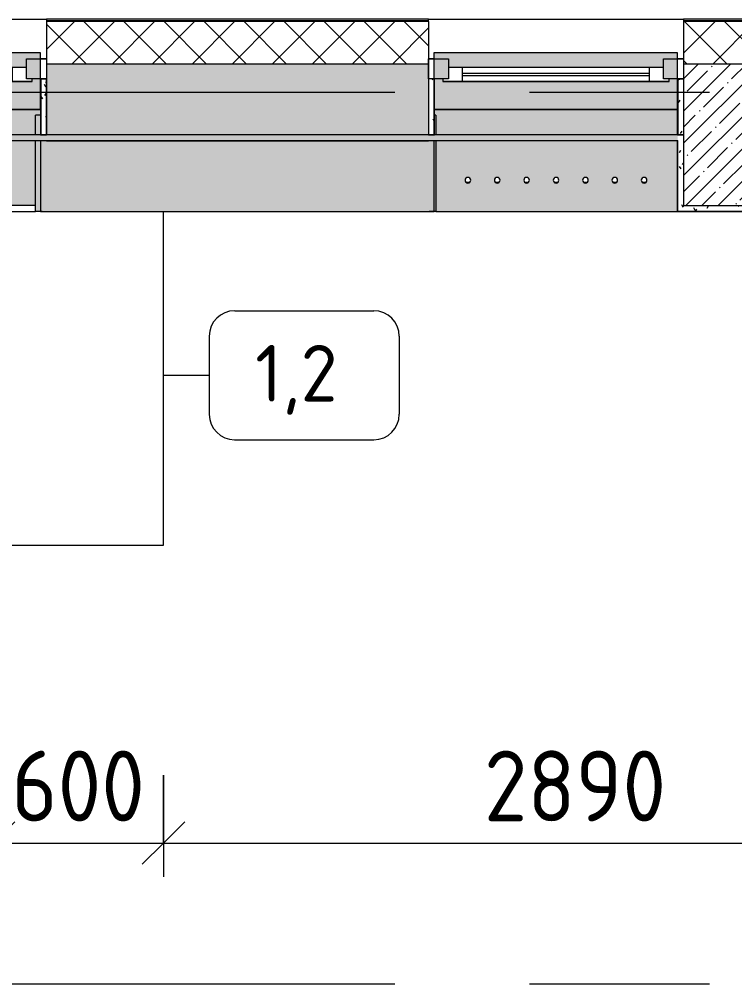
# Model space of a CAD drawing. Header units: millimetres. Extents: x 957 to 67880, y -2706 to 27400.
# Drawn here: x 60275 to 62802, y 18150 to 21558 of the extents above; entities that cross this region are included whole.
import ezdxf

# ---------------------------------------------------------------- set-up
doc = ezdxf.new("R2010")
doc.units = ezdxf.units.MM
doc.linetypes.add('Осевая', pattern=[3175, 635, -476.25, 1587.5, -476.25])
for name, color, linetype, lineweight in [('A-ANNO-DIMS', 7, 'Continuous', 9), ('A-ANNO-DIMS-100', 7, 'Continuous', 9), ('A-GLAZ', 7, 'Continuous', 9), ('A-GLAZ-1', 7, 'Continuous', 13), ('A-WALL', 7, 'Continuous', 9), ('I-FURN-IDEN', 7, 'Continuous', 9), ('I-WALL', 7, 'Continuous', 9), ('S-COLS', 7, 'Continuous', 9), ('Знаки', 7, 'Continuous', 9), ('Оси-2', 7, 'Осевая', 9)]:
    doc.layers.add(name, color=color, linetype=linetype, lineweight=lineweight)
for name, color, linetype, lineweight, true_color in [('A-WALL-1', 9, 'Continuous', 9, 0x808080), ('A-WALL-FNSH-1', 9, 'Continuous', 9, 0x808080), ('I-FURN-1', 9, 'Continuous', 9, 0x808080), ('M-EQPM-1', 7, 'Continuous', 9, 0xb2b2b2)]:
    doc.layers.add(name, color=color, linetype=linetype, lineweight=lineweight, true_color=true_color)
doc.styles.add('GOST Common_4', font='GOST_Common.ttf', dxfattribs={"height": 200})
doc.styles.add('ISOCPEUR_2', font='isocpeur.ttf', dxfattribs={"width": 0.9, "height": 250})
doc.dimstyles.new('ISO-2_5_0_9К_БОЛЬШОЙ_округление', dxfattribs={"dimscale": 304.8, "dimtxt": 248.995294, "dimasz": 0.492126, "dimexe": 0.393701, "dimexo": 0, "dimgap": 0, "dimtad": 1, "dimdec": 0, "dimrnd": 10, "dimzin": 0, "dimdsep": 46, "dimtxsty": 'ISOCPEUR_2', "dimblk1": 'OBLIQUE', "dimblk2": 'OBLIQUE', "dimsah": 1, "dimcen": 0.09, "dimdle": 0.393701, "dimazin": 0, "dimtfac": 1, "dimtdec": 4, "dimtix": 1, "dimtmove": 0, "dimatfit": 3, "dimfxl": 1, "dimtvp": 1, "dimtolj": 1, "dimtzin": 0, "dimarcsym": 2})
pattern_1 = [(0, (-57529.542, 0), (121.92, 30.48), [10.058, -81.382, 10.058, -81.382, -487.68]), (0, (-57529.542, 0), (121.92, 30.48), [-182.88, 10.058, -172.822, 10.058, -81.382, -213.36]), (0, (-57529.542, 0), (121.92, 30.48), [-457.2, 10.058, -50.902, 10.058, -142.342]), (120, (-57483.822, 15.24), (-87.356454, 90.345817), [10.058, -81.382, 10.058, -81.382, -487.68]), (120, (-57483.822, 15.24), (-87.356454, 90.345817), [-182.88, 10.058, -172.822, 10.058, -81.382, -213.36]), (120, (-57483.822, 15.24), (-87.356454, 90.345817), [-457.2, 10.058, -50.902, 10.058, -142.342]), (240, (-57468.582, 76.2), (-34.563546, -120.825817), [10.058, -81.382, 10.058, -81.382, -487.68]), (240, (-57468.582, 76.2), (-34.563546, -120.825817), [-182.88, 10.058, -172.822, 10.058, -81.382, -213.36]), (240, (-57468.582, 76.2), (-34.563546, -120.825817), [-457.2, 10.058, -50.902, 10.058, -142.342])]

# ---------------------------------------------------------------- blocks, each defined once
blk = doc.blocks.new('120_Окно_СКБ_1Ст - 120_Окно_СКБ_1Ст 900х2500_h_ с форточкой-22876038-План расстановки мебели и оборудования 3 этажа в осях 23-33')
at = {"layer": 'A-GLAZ'}
for p, q in [((-431, -57), (-450, -57)), ((450, -57), (429, -57)), ((-330, -107), (330, -107)), ((330, -117), (-330, -117)), ((429, -127), (450, -127))]:
    blk.add_line(p, q, dxfattribs=at)
at = {"layer": 'A-GLAZ-1'}
for p, q in [((-450, -127), (-450, -57)), ((-450, -57), (-380, -57)), ((-380, -57), (-380, -127)), ((380, -127), (380, -57)), ((380, -57), (450, -57)), ((450, -57), (450, -127)), ((380, -87), (-380, -87)), ((-380, -87), (-380, -127)), ((-330, -137), (-330, -87)), ((330, -137), (330, -87)), ((380, -127), (380, -87)), ((-380, -127), (-450, -127)), ((-380, -127), (-400, -127)), ((-400, -127), (-400, -137)), ((450, -127), (380, -127)), ((400, -127), (380, -127)), ((400, -137), (400, -127)), ((-400, -137), (400, -137)), ((400, -137), (-400, -137))]:
    blk.add_line(p, q, dxfattribs=at)
blk = doc.blocks.new('120_Окно_СКБ_1Ст - 120_Окно_СКБ_1Ст 900х2500_h_ с форточкой-V44-План расстановки мебели и оборудования 3 этажа в осях 23-33')
at = {"layer": 'A-GLAZ'}
for p, q in [((-431, -57), (-450, -57)), ((450, -57), (429, -57)), ((-330, -107), (330, -107)), ((330, -117), (-330, -117)), ((429, -127), (449.8, -127))]:
    blk.add_line(p, q, dxfattribs=at)
at = {"layer": 'A-GLAZ-1'}
for p, q in [((-450, -127), (-450, -57)), ((-450, -57), (-380, -57)), ((-380, -57), (-380, -127)), ((380, -127), (380, -57)), ((380, -57), (450, -57)), ((450, -57), (450, -127)), ((380, -87), (-380, -87)), ((-380, -87), (-380, -127)), ((-330, -137), (-330, -87)), ((330, -137), (330, -87)), ((380, -127), (380, -87)), ((-380, -127), (-450, -127)), ((-380, -127), (-400, -127)), ((-400, -127), (-400, -137)), ((450, -127), (380, -127)), ((400, -127), (380, -127)), ((400, -137), (400, -127)), ((-400, -137), (400, -137)), ((400, -137), (-400, -137))]:
    blk.add_line(p, q, dxfattribs=at)
blk = doc.blocks.new('BSC_Колонна _Прямоугольная - 700х500-23282984-План расстановки мебели и оборудования 3 этажа в осях 23-33')
at = {"layer": 'S-COLS'}
h = blk.add_hatch(dxfattribs=at)
h.set_pattern_fill('FP_25', color=256, style=0, pattern_type=2)
h.set_pattern_definition([(45, (-120500, -21150), (-57.024626, 57.024626), []), (45, (-120442.975, -21150), (-57.024626, 57.024626), [100.806, -20.161, 3.353, -16.808])])
h.paths.add_polyline_path([(-339.6, -250), (350, -250), (350, 250), (-350, 250), (-350, -250)])
for p, q in [((350, 250), (-350, 250)), ((-350, 250), (-350, -250)), ((350, -250), (350, 250)), ((-350, -250), (350, -250))]:
    blk.add_line(p, q, dxfattribs=at)
blk = doc.blocks.new('Стол базовый прямоугольный - 1_2-25479526-План расстановки мебели и оборудования 3 этажа в осях 23-33')
at = {"layer": 'I-FURN-1'}
for p, q in [((600, 300), (-600, 300)), ((-600, 300), (-600, -300)), ((600, 152.5), (600, 300)), ((-600, -300), (578.9, -300))]:
    blk.add_line(p, q, dxfattribs=at)
blk = doc.blocks.new('radiator_prado_classic_z_tip_30_po exemplyaru - Classic Z Тип 30-300-V167-План расстановки мебели и оборудования 3 этажа в осях 23-33')
at = {"layer": 'M-EQPM-1'}
for p, q in [((66.4, 210), (79.5, 210)), ((79.5, 210), (66.4, 210)), ((170.1, 210), (183.3, 210)), ((183.3, 210), (170.1, 210)), ((273.9, 210), (287, 210)), ((287, 210), (273.9, 210)), ((377.6, 210), (390.8, 210)), ((390.8, 210), (377.6, 210)), ((481.4, 210), (494.5, 210)), ((494.5, 210), (481.4, 210)), ((585.1, 210), (598.3, 210)), ((598.3, 210), (585.1, 210)), ((688.9, 210), (700, 210)), ((700, 210), (688.9, 210)), ((700, 210), (700, 211.4)), ((700, 211.4), (700, 210))]:
    blk.add_line(p, q, dxfattribs=at)
blk = doc.blocks.new('Зашивка радиатора_ с перфорацией М1_1 - Зашивка радиатора_ с перфорацией М1_1-V278-План расстановки мебели и оборудования 3 этажа в осях 23-33')
at = {"layer": 'Знаки'}
h = blk.add_hatch(color=256, dxfattribs=at)
h.paths.add_polyline_path([(165.8, 180), (430, 180), (430, 380), (-430, 380), (-429, 180), (6.7, 180)])
h.paths.add_polyline_path([(401, 279), (-399, 279), (-399, 289), (-379, 289), (-379, 329), (381, 329), (381, 289), (401, 289)])
h = blk.add_hatch(color=256, dxfattribs=at)
h.paths.add_polyline_path([(-152.3, -179.9), (264.6, -179.9), (264.6, -158.8), (412.2, -158.8), (412.2, 71), (-429.8, 71), (-429.8, -179.9), (-311.4, -179.9)])
h.paths.add_polyline_path([(-102.8, -79.6), (-107.7, -78.3), (-111.4, -74.6), (-112.7, -69.6), (-111.4, -64.6), (-107.7, -61), (-102.8, -59.6), (-97.7, -61), (-94.1, -64.6), (-92.7, -69.6), (-94.1, -74.6), (-97.7, -78.3), (-100.2, -79.3)])
h.paths.add_polyline_path([(1, -79.6), (-4, -78.3), (-7.7, -74.6), (-9, -69.6), (-7.7, -64.6), (-4, -61), (1, -59.6), (6.7, -61.5), (9.7, -64.6), (11, -69.6), (9.7, -74.6), (6, -78.3), (3.6, -79.3)])
h.paths.add_polyline_path([(312.2, -79.6), (307.3, -78.3), (303.3, -74), (302.3, -69.6), (303.6, -64.6), (307.3, -61), (312.2, -59.6), (317.3, -61), (320.9, -64.6), (322.3, -69.6), (320.9, -74.6), (317.3, -78.3), (314.8, -79.3)])
h.paths.add_polyline_path([(208.5, -79.6), (203.5, -78.3), (199.8, -74.6), (198.5, -69.6), (199.8, -64.6), (203.5, -61), (208.5, -59.6), (213.5, -61), (217.2, -64.6), (218.5, -69.6), (217.2, -74.6), (213.5, -78.3), (211.1, -79.3)])
h.paths.add_polyline_path([(104.7, -79.6), (99.8, -78.3), (96.1, -74.6), (94.8, -69.6), (96.1, -64.6), (99.8, -61), (104.7, -59.6), (109.8, -61), (113.4, -64.6), (114.8, -69.6), (113.4, -74.6), (109.8, -78.3), (107.3, -79.3)])
h.paths.add_polyline_path([(-206.5, -79.6), (-211.5, -78.3), (-215.2, -74.6), (-216.5, -69.6), (-215.2, -64.6), (-211.5, -61), (-206.5, -59.6), (-201.5, -61), (-197.8, -64.6), (-196.5, -69.6), (-197.8, -74.6), (-201.5, -78.3), (-203.9, -79.3)])
h.paths.add_polyline_path([(-310.3, -79.6), (-315.2, -78.3), (-319, -74.4), (-320.2, -69.6), (-318.9, -64.6), (-315.2, -61), (-310.3, -59.6), (-305.2, -61), (-301.6, -64.6), (-300.2, -69.6), (-301.6, -74.6), (-305.2, -78.3), (-307.7, -79.3)])
h.paths.add_polyline_path([(-314.1, 91), (412.2, 91), (412.2, 159.9), (430.2, 159.9), (430, 180), (-429, 179.1), (-429, 91), (-316.6, 91)])
for p, q in [((430, 380), (-430, 380)), ((-430, 380), (-430, 289)), ((430, 180), (430, 380)), ((-429, 180), (430, 180)), ((430.2, 180), (-429, 180)), ((-430, 71.1), (-430, -179.9)), ((-430, -179.9), (264.6, -179.9)), ((264.6, -179.9), (412.2, -179.9))]:
    blk.add_line(p, q, dxfattribs=at)
for centre, start, end in [((-310.3, 80.4), 255, 285), ((-206.5, 80.4), 255, 285), ((-102.8, 80.4), 255, 285), ((1, 80.4), 255, 285), ((104.7, 80.4), 255, 285), ((208.5, 80.4), 255, 285), ((312.2, 80.4), 255, 285), ((-310.3, -69.6), 0, 180), ((-206.5, -69.6), 0, 180), ((-102.8, -69.6), 0, 180), ((1, -69.6), 0, 180), ((104.7, -69.6), 0, 180), ((208.5, -69.6), 0, 180), ((312.2, -69.6), 0, 180), ((-310.3, -69.6), 180, 0), ((-206.5, -69.6), 180, 0), ((-102.8, -69.6), 180, 0), ((1, -69.6), 180, 0), ((104.7, -69.6), 180, 0), ((208.5, -69.6), 180, 0), ((312.2, -69.6), 180, 0)]:
    blk.add_arc(centre, 10, start, end, dxfattribs=at)
blk = doc.blocks.new('Зашивка радиатора_ с перфорацией М1_1 - Зашивка радиатора_ с перфорацией М1_1-V279-План расстановки мебели и оборудования 3 этажа в осях 23-33')
at = {"layer": 'Знаки'}
h = blk.add_hatch(color=256, dxfattribs=at)
h.paths.add_polyline_path([(-429, 180), (430, 180), (430, 380), (-430, 380), (-429, 229.9)])
h.paths.add_polyline_path([(-399, 279.1), (-399, 289.1), (-379, 289.1), (-379, 329.1), (381, 329.1), (381, 289.1), (401, 289.1), (401, 279.1), (-379, 279.1)])
h = blk.add_hatch(color=256, dxfattribs=at)
h.paths.add_polyline_path([(302.1, -179.9), (430.2, -179.9), (430, 71.1), (-423.4, 71.1), (-423.4, -179.9), (143.1, -179.9)])
h.paths.add_polyline_path([(312.2, -79.6), (307.3, -78.3), (303.6, -74.6), (302.3, -69.6), (303.6, -64.6), (307.3, -61), (312.2, -59.6), (317.3, -61), (320.9, -64.6), (322.3, -69.6), (320.9, -74.6), (317.3, -78.3), (314.8, -79.3)])
h.paths.add_polyline_path([(1, -79.6), (-4, -78.3), (-7.7, -74.6), (-9, -69.6), (-7.7, -64.6), (-4, -61), (1, -59.6), (6, -61), (9.7, -64.6), (11, -69.6), (9.7, -74.6), (6, -78.3), (3.6, -79.3)])
h.paths.add_polyline_path([(208.5, -79.6), (203.5, -78.3), (199.8, -74.6), (198.5, -69.6), (199.8, -64.6), (203.5, -61), (208.5, -59.6), (213.5, -61), (217.2, -64.6), (218.5, -69.6), (217.2, -74.6), (213.5, -78.3), (211.1, -79.3)])
h.paths.add_polyline_path([(104.7, -79.6), (99.8, -78.3), (96.1, -74.6), (94.8, -69.6), (96.1, -64.6), (99.8, -61), (104.7, -59.6), (109.8, -61), (113.4, -64.6), (114.8, -69.6), (113.4, -74.6), (109.8, -78.3), (107.3, -79.3)])
h.paths.add_polyline_path([(-102.8, -79.6), (-107.7, -78.3), (-111.4, -74.6), (-112.7, -69.6), (-111.4, -64.6), (-107.7, -61), (-102.8, -59.6), (-97.7, -61), (-94.1, -64.6), (-92.7, -69.6), (-94.1, -74.6), (-97.7, -78.3), (-100.2, -79.3)])
h.paths.add_polyline_path([(-310.3, -79.6), (-315.2, -78.3), (-318.9, -74.6), (-320.2, -69.6), (-318.9, -64.6), (-314.8, -60.8), (-310.3, -59.6), (-305.2, -61), (-301.6, -64.6), (-300.2, -69.6), (-301.6, -74.6), (-305.2, -78.3), (-307.7, -79.3)])
h.paths.add_polyline_path([(-206.5, -79.6), (-211.5, -78.3), (-215.2, -74.6), (-216.5, -69.6), (-215.2, -64.6), (-211.5, -61), (-206.5, -59.6), (-201.5, -61), (-197.8, -64.6), (-196.5, -69.6), (-197.8, -74.6), (-201.5, -78.3), (-203.9, -79.3)])
h.paths.add_polyline_path([(319.8, 91.1), (430.2, 91.1), (430, 180), (-429, 179.1), (-429, 160), (-423.4, 160), (-423.4, 91.1), (318.5, 91.1)])
for p, q in [((430, 380), (-430, 380)), ((-430, 380), (-430, 289.1)), ((430, 180), (430, 380)), ((-429, 180), (430, 180)), ((430.2, 180), (-429, 180)), ((430.2, 91.1), (430.2, 180)), ((430.2, -179.9), (430.2, 71.1)), ((-423.4, -179.9), (430.2, -179.9))]:
    blk.add_line(p, q, dxfattribs=at)
for centre, start, end in [((-310.3, 80.4), 255, 285), ((-206.5, 80.4), 255, 285), ((-102.8, 80.4), 255, 285), ((1, 80.4), 255, 285), ((104.7, 80.4), 255, 285), ((208.5, 80.4), 255, 285), ((312.2, 80.4), 255, 285), ((-310.3, -69.6), 0, 180), ((-206.5, -69.6), 0, 180), ((-102.8, -69.6), 0, 180), ((1, -69.6), 0, 180), ((104.7, -69.6), 0, 180), ((208.5, -69.6), 0, 180), ((312.2, -69.6), 0, 180), ((-310.3, -69.6), 180, 0), ((-206.5, -69.6), 180, 0), ((-102.8, -69.6), 180, 0), ((1, -69.6), 180, 0), ((104.7, -69.6), 180, 0), ((208.5, -69.6), 180, 0), ((312.2, -69.6), 180, 0)]:
    blk.add_arc(centre, 10, start, end, dxfattribs=at)
blk = doc.blocks.new('Зашивка без перфорации М3 - М3_20-31152462-План расстановки мебели и оборудования 3 этажа в осях 23-33')
at = {"layer": 'Знаки'}
h = blk.add_hatch(color=256, dxfattribs=at)
h.paths.add_polyline_path([(-430, -179.9), (960.2, -179.9), (960.2, 71), (-430, 71), (-430, -158.8)])
h.paths.add_polyline_path([(-430, 91), (-429.2, 91), (-430, 121.6)])
for p, q in [((-430, 180), (-430, 91)), ((-430, 71), (-430, -179.9)), ((960.2, -179.9), (960.2, 71)), ((-430, -179.9), (960.2, -179.9))]:
    blk.add_line(p, q, dxfattribs=at)
blk = doc.blocks.new('Зашивка_ опоясывающая панель - Зашивка_ опоясывающая панель-V290-План расстановки мебели и оборудования 3 этажа в осях 23-33')
at = {"layer": 'Знаки'}
h = blk.add_hatch(color=256, dxfattribs=at)
h.paths.add_polyline_path([(-424.4, 180), (-424.1, 179.9), (-424.1, -71.1), (-406, -71.1), (-406, 180), (-424.2, 180)])
h.paths.add_polyline_path([(-424.1, -91.1), (-423.8, -160), (-406, -160), (-406, -91.1)])
for p, q in [((-430, 180), (-406, 180)), ((-406, 180), (-406, -71.1)), ((-406, -91.1), (-406, -160)), ((-424.1, -160), (-406, -160))]:
    blk.add_line(p, q, dxfattribs=at)
blk = doc.blocks.new('Зашивка_ опоясывающая панель - Зашивка_ опоясывающая панель-V291-План расстановки мебели и оборудования 3 этажа в осях 23-33')
at = {"layer": 'Знаки'}
h = blk.add_hatch(color=256, dxfattribs=at)
h.paths.add_polyline_path([(-430, 180), (-430, -71.1), (-424.1, -71.1), (-423.4, 179.9), (-424.1, 180)])
h.paths.add_polyline_path([(-430, -91.1), (-430, -160), (-424.4, -160), (-424.4, -91.1)])
for p, q in [((-430, -71.1), (-430, 180)), ((-430, 180), (-406, 180)), ((-430, -160), (-430, -91.1)), ((-430, -160), (-424.4, -160))]:
    blk.add_line(p, q, dxfattribs=at)
blk = doc.blocks.new('Марка_Мебель - В прямоуг_Balcon_Марка-25523697-План расстановки мебели и оборудования 3 этажа в осях 23-33')
at = {"layer": 'I-FURN-IDEN'}
for p, q in [((-2.455, 2.278), (2.455, 2.278)), ((-3.355, 1.378), (-3.355, -1.384)), ((3.355, 1.378), (3.355, -1.378)), ((-2.461, -2.278), (2.455, -2.278))]:
    blk.add_line(p, q, dxfattribs=at)
for centre, radius, start, end in [((-2.455, 1.378), 0.9, 90, 180), ((2.455, 1.378), 0.9, 0, 90), ((-2.461, -1.384), 0.893, 180, 270), ((2.455, -1.378), 0.9, 270, 0)]:
    blk.add_arc(centre, radius, start, end, dxfattribs=at)
blk = doc.blocks.new('DIMBLOCK4-План расстановки мебели и оборудования 3 этажа в осях 23-33')
at = {"layer": 'A-ANNO-DIMS-100'}
for p, q in [((60184.6, 18886.6), (60184.6, 18527.1)), ((60184.6, 18647.1), (60184.6, 18886.6)), ((60784.6, 18886.6), (60784.6, 18527.1)), ((60784.6, 18647.1), (60784.6, 18886.6)), ((60184.6, 18647.1), (60784.6, 18647.1))]:
    blk.add_line(p, q, dxfattribs=at)
at = {"layer": 'A-ANNO-DIMS-100', "lineweight": 20}
for p, q in [((60184.6, 18647.1), (60259.6, 18722.1)), ((60784.6, 18647.1), (60859.6, 18722.1)), ((60184.6, 18647.1), (60109.6, 18572.1)), ((60784.6, 18647.1), (60709.6, 18572.1))]:
    blk.add_line(p, q, dxfattribs=at)
at = {"layer": 'A-ANNO-DIMS-100', "color": 0, "insert": (60247.5, 18973.7), "char_height": 250, "width": 568.858, "attachment_point": 1, "line_spacing_factor": 1.149209, "style": 'ISOCPEUR_2'}
blk.add_mtext('600', dxfattribs=at)
blk = doc.blocks.new('_Oblique')
at = {"color": 0, "linetype": 'ByBlock', "lineweight": -2}
blk.add_line((-0.5, -0.5), (0.5, 0.5), dxfattribs=at)
blk = doc.blocks.new('DIMBLOCK5-План расстановки мебели и оборудования 3 этажа в осях 23-33')
at = {"layer": 'A-ANNO-DIMS-100'}
for p, q in [((63679.5, 20668), (63679.5, 18527.1)), ((63679.5, 18647.1), (63679.5, 20668)), ((60784.6, 18886.6), (60784.6, 18527.1)), ((60784.6, 18647.1), (60784.6, 18886.6)), ((60784.6, 18647.1), (63799.5, 18647.1))]:
    blk.add_line(p, q, dxfattribs=at)
at = {"layer": 'A-ANNO-DIMS-100', "lineweight": 20}
for p, q in [((60784.6, 18647.1), (60859.6, 18722.1)), ((63679.5, 18647.1), (63754.5, 18722.1)), ((60784.6, 18647.1), (60709.6, 18572.1)), ((63679.5, 18647.1), (63604.5, 18572.1))]:
    blk.add_line(p, q, dxfattribs=at)
at = {"layer": 'A-ANNO-DIMS-100', "color": 0, "insert": (61916, 18973.7), "char_height": 250, "width": 758.478, "attachment_point": 1, "line_spacing_factor": 1.149209, "style": 'ISOCPEUR_2'}
blk.add_mtext('2890', dxfattribs=at)

msp = doc.modelspace()

# ---------------------------------------------------------------- hatches: boundary and pattern name
at = {"layer": 'A-WALL'}
h = msp.add_hatch(dxfattribs=at)
h.set_pattern_fill('FP_1', color=256, style=0, pattern_type=2)
h.set_pattern_definition([(45, (-57529.54, 0), (-70.71068, 70.71068), []), (135, (-57529.54, 0), (-70.71068, -70.71068), [])])
h.paths.add_polyline_path([(67550.5, 21400), (67700.5, 21400), (67700.5, 21550), (62620.7, 21550), (62620.7, 21400), (67300.5, 21400)])
h.paths.add_polyline_path([(60370.9, 21400), (61720.7, 21400), (61720.7, 21550), (60370.9, 21550)])
h.paths.add_polyline_path([(43270.5, 21400), (43620.5, 21400), (43620.5, 21550), (39080.5, 21550), (39080.5, 21400), (43050.5, 21400)])
h.paths.add_polyline_path([(58600.9, 21400), (59470.9, 21400), (59470.9, 21550), (58600.9, 21550)])
h.paths.add_polyline_path([(56267.9, 21400), (57170.9, 21400), (57170.9, 21550), (56020.5, 21550), (56020.5, 21400)])
h.paths.add_polyline_path([(52450.2, 21400), (53720.5, 21400), (53720.5, 21550), (52420.9, 21550), (52420.9, 21400)])
h.paths.add_polyline_path([(50220.9, 21400), (51520.9, 21400), (51520.9, 21550), (50220.9, 21550)])
h.paths.add_polyline_path([(48520.5, 21400), (49320.9, 21400), (49320.9, 21550), (48020.7, 21550), (48020.7, 21400)])
h.paths.add_polyline_path([(46087.2, 21400), (47120.7, 21400), (47120.7, 21550), (45920.5, 21550), (45920.5, 21400)])
h.paths.add_polyline_path([(35780.5, 21400), (35780.5, 21550), (35760.5, 21550), (35760.5, 21400)])
at = {"layer": 'I-WALL'}
h = msp.add_hatch(dxfattribs=at)
h.set_pattern_fill('FP_4', color=256, style=0, pattern_type=2)
h.set_pattern_definition([(45, (-57529.54, 0), (-57.024626, 57.024626), []), (45, (-57472.52, 0), (-57.024626, 57.024626), [100.806, -20.161, 3.353, -16.808])])
h.paths.add_polyline_path([(63510.5, 21150), (63510.5, 21400), (63320.5, 21400), (63320.5, 21150)])
h.paths.add_polyline_path([(61358.3, 21150), (61720.7, 21150), (61720.7, 21400), (60370.9, 21400), (60370.9, 21150), (60784.6, 21150)])
h.paths.add_polyline_path([(59449.4, 21150), (59470.9, 21150), (59470.9, 21400), (58600.9, 21400), (58600.9, 21150), (58813.1, 21150)])
h.paths.add_polyline_path([(57170.9, 21150), (57170.9, 21400), (56020.5, 21400), (56020.5, 21150), (56904.2, 21150)])
h.paths.add_polyline_path([(52799.9, 21150), (52820.5, 21150), (52820.5, 21400), (52420.9, 21400), (52420.9, 21150), (52450.2, 21150)])
h.paths.add_polyline_path([(53720.5, 21150), (53720.5, 21400), (53520.5, 21400), (53521.5, 21150), (53540.5, 21150)])
h.paths.add_polyline_path([(50223.1, 21150), (51520.9, 21150), (51520.9, 21400), (50220.9, 21400), (50220.9, 21150)])
h.paths.add_polyline_path([(49320.9, 21150), (49320.9, 21400), (48520.5, 21400), (48520.5, 21150), (49268.7, 21150)])
h.paths.add_polyline_path([(47120.7, 21150), (47120.7, 21400), (45920.5, 21400), (45920.5, 21150), (47041.7, 21150)])
h.paths.add_polyline_path([(43620.5, 21150), (43620.5, 21400), (43270.5, 21400), (43270.5, 21150), (43542.1, 21150)])
h = msp.add_hatch(dxfattribs=at)
h.set_pattern_fill('FP_35', color=256, style=0, pattern_type=2)
h.set_pattern_definition(pattern_1)
h.paths.add_polyline_path([(60370.9, 21150), (60370.9, 21347.8), (60350.9, 21347.8), (60350.9, 21150)])
h = msp.add_hatch(dxfattribs=at)
h.set_pattern_fill('FP_35', color=256, style=0, pattern_type=2)
h.set_pattern_definition(pattern_1)
h.paths.add_polyline_path([(61740.7, 21150), (61739.7, 21348), (61720.7, 21348), (61720.7, 21150), (61740.4, 21150)])
h = msp.add_hatch(dxfattribs=at)
h.set_pattern_fill('FP_35', color=256, style=0, pattern_type=2)
h.set_pattern_definition(pattern_1)
h.paths.add_polyline_path([(62600.7, 21150), (62620.5, 21150.1), (62620.5, 21347.8), (62600.7, 21347.8), (62600.7, 21180.6)])
h = msp.add_hatch(dxfattribs=at)
h.set_pattern_fill('FP_35', color=256, style=0, pattern_type=2)
h.set_pattern_definition(pattern_1)
h.paths.add_polyline_path([(58570.9, 21130), (62600.7, 21130), (62600.7, 21150), (58570.9, 21150)])
h = msp.add_hatch(dxfattribs=at)
h.set_pattern_fill('FP_35', color=256, style=0, pattern_type=2)
h.set_pattern_definition(pattern_1)
h.paths.add_polyline_path([(62620.5, 20900), (62620.5, 21150), (62600.7, 21150), (62600.7, 20900)])
h = msp.add_hatch(dxfattribs=at)
h.set_pattern_fill('FP_35', color=256, style=0, pattern_type=2)
h.set_pattern_definition(pattern_1)
h.paths.add_polyline_path([(62850.5, 20880), (63320.5, 20880), (63320.5, 20900), (62600.7, 20900), (62600.7, 20880), (62630.9, 20880)])

# ---------------------------------------------------------------- linework, layer by layer
at = {"layer": 'A-WALL'}
for p, q in [((59470.9, 21558), (60370.9, 21558)), ((61720.7, 21553), (60370.9, 21553)), ((61720.7, 21550), (60370.9, 21550)), ((61720.7, 21558), (62620.7, 21558)), ((67703.5, 21553), (62620.7, 21553)), ((67700.5, 21550), (62620.7, 21550)), ((61720.7, 21400), (60370.9, 21400)), ((62600.7, 20880), (62600.7, 21130))]:
    msp.add_line(p, q, dxfattribs=at)
at = {"layer": 'A-WALL-1'}
for p, q in [((60370.9, 21550), (60370.9, 21150)), ((61720.7, 21550), (61720.7, 21150)), ((62620.7, 21550), (62620.7, 21400)), ((60370.9, 21347.8), (60350.9, 21347.8)), ((60350.9, 21347.8), (60350.9, 21150)), ((60370.9, 21150), (60370.9, 21347.8)), ((61740.7, 21348), (61720.7, 21348)), ((61740.7, 21150), (61740.7, 21348)), ((62620.5, 21347.8), (62600.7, 21347.8)), ((62600.7, 21347.8), (62600.7, 21150)), ((62620.5, 21150), (58570.9, 21150)), ((59470.9, 21130), (62600.7, 21130)), ((60350.9, 21150), (60370.9, 21150)), ((61720.7, 21150), (61740.7, 21150)), ((62600.7, 21150), (62620.5, 21150)), ((62600.7, 20880), (63340.5, 20880))]:
    msp.add_line(p, q, dxfattribs=at)
at = {"layer": 'A-WALL-FNSH-1'}
for p, q in [((61720.7, 21558), (60370.9, 21558)), ((60370.9, 21558), (60370.9, 21550)), ((61720.7, 21550), (61720.7, 21558)), ((67708.5, 21558), (62620.7, 21558)), ((62620.7, 21558), (62620.7, 21550)), ((60350.9, 21347.8), (60349.9, 21347.8)), ((60349.9, 21347.8), (60349.9, 21150)), ((61741.7, 21348), (61740.7, 21348)), ((61741.7, 21150), (61741.7, 21348)), ((62600.7, 21347.8), (62599.7, 21347.8)), ((62599.7, 21347.8), (62599.7, 21150)), ((60349.9, 21150), (60350.9, 21150)), ((60370.9, 21130), (60370.9, 21129)), ((61720.7, 21129), (61720.7, 21130)), ((61740.7, 21150), (61741.7, 21150)), ((62599.7, 21150), (62600.7, 21150)), ((62599.7, 21130), (62599.7, 20879)), ((60370.9, 21129), (61720.7, 21129)), ((62599.7, 20879), (63341.5, 20879))]:
    msp.add_line(p, q, dxfattribs=at)
at = {"layer": 'I-FURN-IDEN'}
msp.add_line((60784.6, 20300.2), (60946.1, 20300.2), dxfattribs=at)
at = {"layer": 'Оси-2'}
for p, q in [((27152.2, 21300), (65050.5, 21300)), ((27152.2, 18150), (65200.5, 18150))]:
    msp.add_line(p, q, dxfattribs=at)

# ---------------------------------------------------------------- block references
at = {"layer": 'A-GLAZ'}
for name, p in [('120_Окно_СКБ_1Ст - 120_Окно_СКБ_1Ст 900х2500_h_ с форточкой-22876038-План расстановки мебели и оборудования 3 этажа в осях 23-33', (59920.9, 21475)), ('120_Окно_СКБ_1Ст - 120_Окно_СКБ_1Ст 900х2500_h_ с форточкой-V44-План расстановки мебели и оборудования 3 этажа в осях 23-33', (62170.7, 21475))]:
    msp.add_blockref(name, p, dxfattribs=at)
at = {"layer": 'I-FURN-1', "rotation": 90}
msp.add_blockref('Стол базовый прямоугольный - 1_2-25479526-План расстановки мебели и оборудования 3 этажа в осях 23-33', (60484.6, 20300.2), dxfattribs=at)
at = {"layer": 'I-FURN-IDEN', "xscale": 99.99999999999993, "yscale": 99.99999999999993, "zscale": 99.99999999999993}
msp.add_blockref('Марка_Мебель - В прямоуг_Balcon_Марка-25523697-План расстановки мебели и оборудования 3 этажа в осях 23-33', (61281.6, 20300.2), dxfattribs=at)
at = {"layer": 'M-EQPM-1', "rotation": 180}
msp.add_blockref('radiator_prado_classic_z_tip_30_po exemplyaru - Classic Z Тип 30-300-V167-План расстановки мебели и оборудования 3 этажа в осях 23-33', (62554.9, 21191.8), dxfattribs=at)
at = {"layer": 'S-COLS'}
msp.add_blockref('BSC_Колонна _Прямоугольная - 700х500-23282984-План расстановки мебели и оборудования 3 этажа в осях 23-33', (62970.5, 21150), dxfattribs=at)
at = {"layer": 'Знаки'}
for name, p in [('Зашивка радиатора_ с перфорацией М1_1 - Зашивка радиатора_ с перфорацией М1_1-V278-План расстановки мебели и оборудования 3 этажа в осях 23-33', (59919.9, 21059)), ('Зашивка радиатора_ с перфорацией М1_1 - Зашивка радиатора_ с перфорацией М1_1-V279-План расстановки мебели и оборудования 3 этажа в осях 23-33', (62169.7, 21058.9)), ('Зашивка без перфорации М3 - М3_20-31152462-План расстановки мебели и оборудования 3 этажа в осях 23-33', (60780.1, 21059))]:
    msp.add_blockref(name, p, dxfattribs=at)
at = {"layer": 'Знаки', "rotation": 180}
for name, p in [('Зашивка_ опоясывающая панель - Зашивка_ опоясывающая панель-V290-План расстановки мебели и оборудования 3 этажа в осях 23-33', (59926.1, 21058.9)), ('Зашивка_ опоясывающая панель - Зашивка_ опоясывающая панель-V291-План расстановки мебели и оборудования 3 этажа в осях 23-33', (61316.3, 21058.9))]:
    msp.add_blockref(name, p, dxfattribs=at)

# ---------------------------------------------------------------- texts
at = {"layer": 'I-FURN-IDEN', "insert": (61108.1, 20407.2), "char_height": 200, "width": 384.81, "attachment_point": 1, "style": 'GOST Common_4'}
msp.add_mtext('1,2', dxfattribs=at)

# ---------------------------------------------------------------- dimensions: what is measured, and where the dimension line sits
at = {"layer": 'A-ANNO-DIMS'}
for base, p1, p2, override, picture, middle in [((63679.5, 18647.1), (60784.6, 18886.6), (63679.5, 20668), {"dimpost": '<>', "dimfxl": 3399.113798}, 'DIMBLOCK5-План расстановки мебели и оборудования 3 этажа в осях 23-33', (62232, 18772.1)), ((60784.6, 18647.1), (60184.6, 18886.6), (60784.6, 18886.6), {"dimpost": '<>', "dimfxl": 600}, 'DIMBLOCK4-План расстановки мебели и оборудования 3 этажа в осях 23-33', (60484.6, 18772.1))]:
    dim = msp.add_linear_dim(base=base, p1=p1, p2=p2, dimstyle='ISO-2_5_0_9К_БОЛЬШОЙ_округление', override=override, dxfattribs=at)
    dim.commit()
    dim.dimension.update_dxf_attribs({"geometry": picture, "text_midpoint": middle})

doc.saveas('drawing.dxf')
